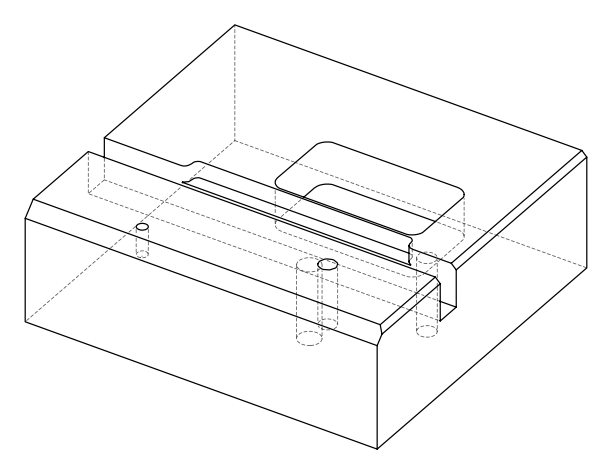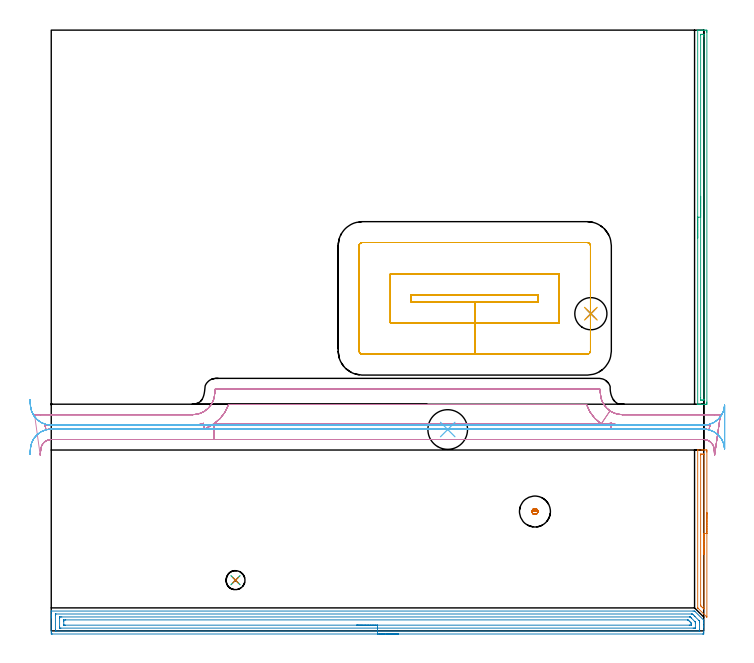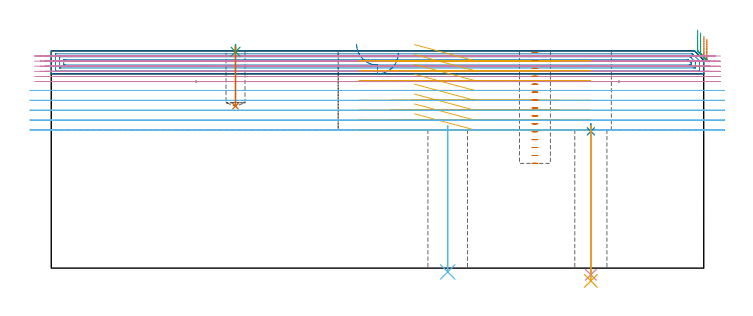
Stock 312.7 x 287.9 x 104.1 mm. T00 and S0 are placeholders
(PLAN: 13 operations, 8 tool changes, 52.7 min)
(1 AREA_MILL | FG_CHAMFER_SURFACE | UGT0205_001 | 1.42 min | 833 mm3)
(2 AREA_MILL_1 | FG_CHAMFER_SURFACE_1 | UGT0205_001 | 10.24 min | 18863 mm3)
(3 AREA_MILL_2 | FG_CHAMFER_SURFACE_2 | UGT0205_001 | 3.04 min | 1769 mm3)
(4 MILL_OPEN_POCKET | POCKET_OPEN | UGT0201_128 | Follow Part, ap 2.5, ae 75% | 16.87 min | 136138 mm3)
(5 MILL_RECTANGULAR_POCKET | POCKET_RECTANGULAR_STRAIGHT | UGT0201_094 | Follow Part, ap 5, ae 75% | 12.02 min | 360291 mm3)
(6 MILL_RECTANGULAR_SLOT | SLOT_RECTANGULAR | UGT0201_094 | Follow Part, ap 5, ae 75% | 7.21 min | 158911 mm3)
(7 MILL_BLIND_HOLE_FROM_SOLID_MATERIAL | STEP1POCKET | NXT0201_011 | Spiral | 0.8 min | 9309 mm3)
(8 SPOT_DRILL | STEP1HOLE | NXT0321_9005460120000 | 0.04 min | 2 mm3)
(9 SPOT_DRILL_1 | STEP1POCKET_1 | NXT0321_9005460120000 | 0.03 min | 19 mm3)
(10 DRILL_THROUGH_HOLE_INTO_CENTER | STEP1HOLE | NXT0301_065 | 0.29 min | 4661 mm3)
(11 DRILL_TO_ENLARGE_THROUGH_HOLE | STEP1HOLE | UGT0301_284 | 0.31 min | 7683 mm3)
(12 INDEXABLE_INSERT_DRILL_THROUGH_HOLE_FROM_SOLID | STEP1HOLE_1 | NXT0302_009 | 0.29 min | 18752 mm3)
(13 DRILL_BLIND_HOLE_INTO_CENTER | STEP1POCKET_1 | NXT0301_062 | 0.12 min | 1575 mm3)
(TOOL UGT0205_001 | Chamfer Mill 20 x 3 x 45 deg. | D20 FL50 Z2)
(TOOL UGT0201_128 | Carbide End Mill 10.0 | D10 FL15 Z4)
(TOOL UGT0201_094 | End mill 20 mm | D20 FL38 Z4)
(TOOL NXT0201_011 | ENDMILL 12mm [2P460-1200-NA 1630] | D12 FL38 Z6)
(TOOL NXT0321_9005460120000 | NC Spot Drill, 142deg, 12mm, Carbide, Uncoated | D12 PA142 FL30 Z2)
(TOOL NXT0301_065 | Carbide Drill 9.4mm [860.1-0940-075A1-MM 2214] | D9.4 PA140 FL98 Z2)
(TOOL UGT0301_284 | Twist Drill 15.4 mm | D15.4 PA118 FL120 Z2)
(TOOL NXT0302_009 | Index. Insert Drill 19mm [880-D1900L25-05] | D19 PA176 FL95 Z2)
(TOOL NXT0301_062 | Carbide Drill 9.1mm [860.1-0910-027A1-MM 2214] | D9.1 PA140 FL47 Z2)
(OP 1 AREA_MILL)
G17 G21 G94 G90
T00 M6
G54
G17 G0 G90 X314.2 Y56.65 S1061 M3
G43 Z114.1 H0
Z109.7
G94 G1 Y56.612 Z108.828 F250.
Y56.498 Z107.963
Y56.309 Z107.112
Y56.047 Z106.28
Y55.713 Z105.474
Y55.31 Z104.7
Y54.842 Z103.964
Y54.31 Z103.272
Y53.721 Z102.629
Y53.078 Z102.039
Y52.386 Z101.508
Y51.65 Z101.04
Y50.876 Z100.637
Y50.07 Z100.303
Y49.238 Z100.041
Y48.386 Z99.852
Y47.522 Z99.738
Y46.65 Z99.7
Y6.698
X314.193 Y6.619 Z99.705
X314.105 Y6.697 Z99.793
X314.002 Y6.797 Z99.896
X309.933 Y10.866 Z103.965
X309.8 Y10.999 Z104.092
X309.799 Y11.002
X309.8 Y11.136 Z104.1
Y86.603
X309.806 Y86.69 Z104.092
X309.992 Y86.7 Z103.906
X311.615 Z102.284
X312. Z101.896
X312.192 Z101.705
X312.881 Z101.017
X313.073 Z100.825
X313.761 Y86.695 Z100.132
X314.19 Y86.691 Z99.704
X314.194 Y86.595 Z99.702
X314.199 Y86.159 Z99.701
X314.2 Y85.716 Z99.7
Y46.65
X312.786 Z101.114
Y11.58
X312.782 Y10.791 Z101.118
X312.779 Y10.692 Z101.121
X312.767 Y10.494 Z101.133
X312.709 Y10.548 Z101.191
X312.559 Y10.692 Z101.341
X312. Y11.25 Z101.9
X311.671 Y11.58 Z102.229
X311.336 Y11.922 Z102.564
X311.241 Y12.021 Z102.659
X311.221 Y12.055 Z102.679
X311.219 Y12.076 Z102.681
X311.216 Y12.174 Z102.684
X311.214 Y12.372 Z102.686
Y12.468
Y84.288
X311.215 Y84.383 Z102.685
X311.219 Y84.581 Z102.681
X311.221 Y84.676 Z102.679
X311.23 Y84.69 Z102.67
X311.282 Y84.694 Z102.618
X311.372 Y84.697 Z102.528
X311.686 Y84.7 Z102.214
X312. Z101.9
X312.568 Y84.699 Z101.332
X312.709 Y84.694 Z101.191
X312.769 Y84.69 Z101.131
X312.779 Y84.681 Z101.121
X312.782 Y84.657 Z101.118
X312.784 Y84.598 Z101.116
X312.786 Y84.479 Z101.114
Y84.383
Y46.65
Y45.778 Z101.152
Y44.913 Z101.266
Y44.062 Z101.455
Y43.23 Z101.717
Y42.424 Z102.051
Y41.65 Z102.454
Y40.914 Z102.923
Y40.222 Z103.454
Y39.579 Z104.043
Y38.99 Z104.686
Y38.458 Z105.378
Y37.99 Z106.114
Y37.587 Z106.888
Y37.253 Z107.694
Y36.991 Z108.526
Y36.802 Z109.378
Y36.688 Z110.243
Y36.65 Z111.114
G0 Z114.1
M5
M2
(OP 2 AREA_MILL_1)
G17 G21 G94 G90
T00 M6
G54
G17 G0 G90 X166.35 Y-1.5 S1061 M3
G43 Z114.1 H0
Z103.1
G94 G1 X166.312 Z102.228 F250.
X166.198 Z101.364
X166.009 Z100.512
X165.747 Z99.68
X165.413 Z98.874
X165.01 Z98.1
X164.541 Z97.364
X164.01 Z96.672
X163.421 Z96.029
X162.778 Z95.44
X162.086 Z94.908
X161.35 Z94.44
X160.576 Z94.037
X159.77 Z93.703
X158.938 Z93.441
X158.086 Z93.252
X157.222 Z93.138
X156.35 Z93.1
X0.606 Y-1.499 Z93.101
X0.017 Y-1.493 Z93.104
X0.007 Y-1.491 Z93.106
X0.003 Y-0.905 Z93.693
X0. Y-0.299 Z94.298
Y6.229 Z100.823
Y6.801 Z101.398
Y7.121 Z101.717
Y7.693 Z102.289
Y8.013 Z102.608
Y9.073 Z103.673
X0.008 Y9.449 Z104.04
X0.01 Y9.497 Z104.088
X0.16 Y9.5 Z104.1
X307.631
X308.295 Y9.498 Z104.087
X308.387 Y9.412 Z104.007
X308.436 Y9.365 Z103.964
X312.618 Y5.182 Z99.781
X312.69 Y5.1 Z99.695
X312.7 Y5.018 Z99.616
Y4.892 Z99.491
Y4.194 Z98.793
Y3.554 Z98.149
Y2.343 Z96.94
Y1.771 Z96.365
Y-0.619 Z93.978
X312.698 Y-0.905 Z93.692
X312.693 Y-1.491 Z93.105
X312.683 Y-1.493 Z93.104
X312.094 Y-1.5 Z93.1
X156.35
Y-0.086 Z94.514
X2.318 Y-0.085 Z94.515
X2.173 Y-0.084 Z94.516
X2.076 Y-0.081 Z94.519
X2.009 Y-0.078 Z94.522
X2.007 Y-0.068 Z94.532
X2.004 Y-0.013 Z94.587
X2. Y0.378 Z94.978
Y7.512 Z102.112
X2.005 Y8.013 Z102.613
X2.008 Y8.061 Z102.661
X2.011 Y8.079 Z102.679
X2.318 Y8.086 Z102.686
X306.812 Y8.085 Z102.685
X306.958 Y8.083 Z102.683
X307.245 Y8.079 Z102.679
X307.325 Y8.013 Z102.613
X307.631 Y7.716 Z102.316
X308.229 Y7.121 Z101.721
X308.524 Y6.827 Z101.427
X310.309 Y5.04 Z99.64
X310.601 Y4.741 Z99.341
X310.672 Y4.667 Z99.267
X310.69 Y4.576 Z99.176
X310.693 Y4.446 Z99.046
X310.699 Y4.056 Z98.656
X310.7 Y0.488 Z95.088
X310.695 Y-0.013 Z94.587
X310.692 Y-0.061 Z94.539
X310.689 Y-0.079 Z94.521
X310.382 Y-0.086 Z94.514
X156.35
Y1.328 Z95.928
X4.619 Y1.329 Z95.929
X4.176 Y1.331 Z95.931
X4.03 Y1.333 Z95.933
X4.013 Y1.335 Z95.935
X4.008 Y1.383 Z95.983
X4.003 Y1.477 Z96.077
X4.001 Y1.594 Z96.194
X4. Y1.771 Z96.371
X4.001 Y6.229 Z100.829
X4.002 Y6.404 Z101.004
X4.01 Y6.581 Z101.181
X4.02 Y6.665 Z101.265
X4.066 Y6.667 Z101.267
X4.176 Y6.67 Z101.27
X4.627 Y6.671 Z101.271
X5.069 Y6.672 Z101.272
X305.994 Y6.671 Z101.271
X306.112 Y6.669 Z101.269
X306.189 Y6.665 Z101.265
X306.228 Y6.661 Z101.261
X306.253 Y6.638 Z101.238
X306.671 Y6.229 Z100.829
X306.739 Y6.162 Z100.762
X308.455 Y4.446 Z99.046
X308.524 Y4.377 Z98.977
X308.622 Y4.272 Z98.872
X308.669 Y4.22 Z98.82
X308.69 Y4.182 Z98.782
X308.693 Y4.083 Z98.683
X308.699 Y3.73 Z98.33
X308.7 Y3.554 Z98.154
X308.698 Y1.596 Z96.196
X308.69 Y1.419 Z96.019
X308.68 Y1.335 Z95.935
X308.634 Y1.333 Z95.933
X308.524 Y1.33 Z95.93
X308.074 Y1.329 Z95.929
X307.631 Y1.328 Z95.928
X156.35
Y2.743 Z97.343
X6.773
X6.035 Y2.744 Z97.344
X6.014 Y2.746 Z97.346
X6.009 Y2.748 Z97.348
X6.006 Y2.756 Z97.356
X6.002 Y2.806 Z97.406
X6.001 Y2.907 Z97.507
X6. Y3.11 Z97.71
Y4.407 Z99.007
X6.001 Y4.872 Z99.472
X6.003 Y5.086 Z99.686
X6.007 Y5.192 Z99.792
X6.01 Y5.241 Z99.841
X6.048 Y5.251 Z99.851
X6.854 Y5.257 Z99.857
X6.934
X304.954
X305.035 Y5.256 Z99.856
X305.135 Y5.253 Z99.853
X305.181 Y5.251 Z99.851
X305.358 Y5.081 Z99.681
X305.684 Y4.764 Z99.364
X305.846 Y4.605 Z99.205
X306.005 Y4.446 Z99.046
X306.164 Y4.286 Z98.886
X306.478 Y3.967 Z98.567
X306.684 Y3.756 Z98.356
X306.69 Y3.699 Z98.299
X306.699 Y3.594 Z98.194
X306.7 Y3.554 Z98.154
X306.699 Y3.128 Z97.728
X306.697 Y2.914 Z97.514
X306.693 Y2.808 Z97.408
X306.69 Y2.759 Z97.359
X306.652 Y2.749 Z97.349
X305.846 Y2.743 Z97.343
X305.766
X156.35
X155.478 Z97.381
X154.613 Z97.495
X153.762 Z97.683
X152.93 Z97.946
X152.124 Z98.28
X151.35 Z98.682
X150.614 Z99.151
X149.922 Z99.682
X149.279 Z100.272
X148.69 Z100.915
X148.158 Z101.607
X147.69 Z102.343
X147.287 Z103.116
X146.953 Z103.922
X146.691 Z104.754
X146.502 Z105.606
X146.388 Z106.471
X146.35 Z107.343
G0 Z114.1
M5
M2
(OP 3 AREA_MILL_2)
G17 G21 G94 G90
T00 M6
G54
G17 G0 G90 X309.8 Y188.25 S1061 M3
G43 Z114.1 H0
G94 G1 Y188.288 Z113.228 F250.
Y188.402 Z112.363
Y188.591 Z111.512
Y188.853 Z110.68
Y189.187 Z109.874
Y189.59 Z109.1
Y190.058 Z108.364
Y190.59 Z107.672
Y191.179 Z107.029
Y191.822 Z106.44
Y192.514 Z105.908
Y193.25 Z105.44
Y194.024 Z105.037
Y194.83 Z104.703
Y195.662 Z104.441
Y196.513 Z104.252
Y197.378 Z104.138
Y198.25 Z104.1
Y287.765
X309.806 Y287.89 Z104.093
X310.067 Y287.9 Z103.832
X310.775 Z103.125
X311.464 Z102.435
X312. Z101.896
X312.268 Z101.629
X312.881 Z101.016
X313.148 Z100.749
X313.761 Y287.895 Z100.133
X314.19 Y287.891 Z99.704
X314.194 Y287.757 Z99.702
X314.199 Y287.319 Z99.701
X314.2 Y286.875 Z99.7
Y109.628
X314.199 Y109.181 Z99.701
X314.194 Y108.743 Z99.702
X314.19 Y108.609 Z99.705
X313.761 Y108.6 Z100.133
X313.148 Z100.749
X312.881 Z101.016
X312.268 Z101.629
X312. Z101.896
X311.464 Z102.435
X310.775 Z103.125
X310.066 Y108.601 Z103.833
X309.806 Y108.61 Z104.093
X309.8 Y108.735 Z104.1
Y198.25
X311.214 Z102.686
X311.215 Y285.538 Z102.685
X311.216 Y285.736 Z102.684
X311.219 Y285.835 Z102.681
X311.221 Y285.877 Z102.679
X311.284 Y285.89 Z102.616
X311.644 Y285.897 Z102.256
X312. Y285.899 Z101.9
X312.525 Y285.897 Z101.375
X312.699 Y285.89 Z101.201
X312.779 Y285.883 Z101.121
X312.784 Y285.635 Z101.116
X312.785 Y285.538 Z101.115
X312.786 Y284.743 Z101.114
X312.785 Y110.962 Z101.115
X312.784 Y110.763 Z101.116
X312.781 Y110.665 Z101.119
X312.779 Y110.623 Z101.121
X312.715 Y110.61 Z101.185
X312.356 Y110.603 Z101.544
X312. Y110.601 Z101.9
X311.475 Y110.603 Z102.425
X311.301 Y110.61 Z102.599
X311.221 Y110.617 Z102.679
X311.216 Y110.865 Z102.684
X311.215 Y110.962 Z102.685
X311.214 Y111.757 Z102.686
Y198.25
Y199.122 Z102.724
Y199.986 Z102.838
Y200.838 Z103.026
Y201.67 Z103.289
Y202.476 Z103.623
Y203.25 Z104.025
Y203.986 Z104.494
Y204.678 Z105.025
Y205.321 Z105.615
Y205.91 Z106.258
Y206.441 Z106.95
Y206.91 Z107.686
Y207.313 Z108.46
Y207.647 Z109.266
Y207.909 Z110.098
Y208.098 Z110.949
Y208.212 Z111.814
Y208.25 Z112.686
G0 Z114.1
M5
M2
(OP 4 MILL_OPEN_POCKET)
G17 G21 G94 G90
T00 M6
G54
G17 G0 G90 X320.7 Y103.6 S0 M3
G43 Z114.1 H0
Z101.65
G94 G1 X317.7 F250.
X273.7 F500.
G2 X267.768 Y105.415 R10.6
G1 X263.57 Y99.2
G2 X256.521 Y108.5 R18.1
G1 X84.979
G2 X77.93 Y99.2 R18.1
G1 X73.6 Y96.7
X0.
G3 X-2.658 Y96.34 R10.
X-3.076 Y98.6 R5.
G1 X67.8
G3 X72.937 Y99.47 R15.6
X73.6 Y96.7 R5.
G1 X77.93 Y99.2
X263.57
X268.563 Y99.47
G3 X273.7 Y98.6 R15.6
G1 X315.776
G3 X315.358 Y96.34 R5.
X312.7 Y96.7 R10.
G1 X267.9
G3 X268.563 Y99.47 R5.
G1 X263.57 Y99.2
X267.768 Y105.415
G2 X263.1 Y114.2 R10.6
G1 Y115.4
G3 X262.5 Y116. R0.6
G1 X79.
G3 X78.4 Y115.4 R0.6
G1 Y114.2
G2 X67.8 Y103.6 R10.6
G1 X-5.
X-8. F250.
X-5.298 Y84.265
X-4.97 Y87.247
G2 X0. Y91.7 R5. F500.
G1 X312.7
G2 X317.427 Y88.329 R5.
G1 X318.405 Y85.493 F250.
G0 Z114.1
X-5.298 Y84.265
Z99.2
G1 X-4.97 Y87.247
G2 X0. Y91.7 R5. F500.
G1 X77.93
Y99.2
X263.57
X268.563 Y99.47
G3 X273.7 Y98.6 R15.6
G1 X315.776
G3 X315.358 Y96.34 R5.
X312.7 Y96.7 R10.
G1 X267.9
G3 X268.563 Y99.47 R5.
G1 X263.57 Y99.2
G2 X256.521 Y108.5 R18.1
G1 X84.979
G2 X77.93 Y99.2 R18.1
G1 X73.6 Y96.7
X0.
G3 X-2.658 Y96.34 R10.
X-3.076 Y98.6 R5.
G1 X67.8
G3 X72.937 Y99.47 R15.6
X73.6 Y96.7 R5.
G1 X77.93 Y99.2
Y91.7
X312.7
G2 X317.69 Y87.016 R5.
G1 X317.88 Y84.022 F250.
X320.7 Y103.6
X317.7
X273.7 F500.
G2 X263.1 Y114.2 R10.6
G1 Y115.4
G3 X262.5 Y116. R0.6
G1 X79.
G3 X78.4 Y115.4 R0.6
G1 Y114.2
G2 X67.8 Y103.6 R10.6
G1 X-5.
X-8. F250.
G0 X-5.298 Y84.265 Z96.75
G1 X-4.97 Y87.247
G2 X0. Y91.7 R5. F500.
G1 X77.93
Y99.2
X263.57
X268.563 Y99.47
G3 X273.7 Y98.6 R15.6
G1 X315.776
G3 X315.358 Y96.34 R5.
X312.7 Y96.7 R10.
G1 X267.9
G3 X268.563 Y99.47 R5.
G1 X263.57 Y99.2
G2 X256.521 Y108.5 R18.1
G1 X84.979
G2 X77.93 Y99.2 R18.1
G1 X73.6 Y96.7
X0.
G3 X-2.658 Y96.34 R10.
X-3.076 Y98.6 R5.
G1 X67.8
G3 X72.937 Y99.47 R15.6
X73.6 Y96.7 R5.
G1 X77.93 Y99.2
Y91.7
X312.7
G2 X317.69 Y87.016 R5.
G1 X317.88 Y84.022 F250.
X320.7 Y103.6
X317.7
X273.7 F500.
G2 X263.1 Y114.2 R10.6
G1 Y115.4
G3 X262.5 Y116. R0.6
G1 X79.
G3 X78.4 Y115.4 R0.6
G1 Y114.2
G2 X67.8 Y103.6 R10.6
G1 X-5.
X-8. F250.
G0 X-5.298 Y84.265 Z94.3
G1 X-4.97 Y87.247
G2 X0. Y91.7 R5. F500.
G1 X77.93
Y99.2
X263.57
X268.563 Y99.47
G3 X273.7 Y98.6 R15.6
G1 X315.776
G3 X315.358 Y96.34 R5.
X312.7 Y96.7 R10.
G1 X267.9
G3 X268.563 Y99.47 R5.
G1 X263.57 Y99.2
G2 X256.521 Y108.5 R18.1
G1 X84.979
G2 X77.93 Y99.2 R18.1
G1 X73.6 Y96.7
X0.
G3 X-2.658 Y96.34 R10.
X-3.076 Y98.6 R5.
G1 X67.8
G3 X72.937 Y99.47 R15.6
X73.6 Y96.7 R5.
G1 X77.93 Y99.2
Y91.7
X312.7
G2 X317.69 Y87.016 R5.
G1 X317.88 Y84.022 F250.
X320.7 Y103.6
X317.7
X273.7 F500.
G2 X263.1 Y114.2 R10.6
G1 Y115.4
G3 X262.5 Y116. R0.6
G1 X79.
G3 X78.4 Y115.4 R0.6
G1 Y114.2
G2 X67.8 Y103.6 R10.6
G1 X-5.
X-8. F250.
G0 X-5.298 Y84.265 Z91.85
G1 X-4.97 Y87.247
G2 X0. Y91.7 R5. F500.
G1 X77.93
Y99.2
X263.57
X268.563 Y99.47
G3 X273.7 Y98.6 R15.6
G1 X315.776
G3 X315.358 Y96.34 R5.
X312.7 Y96.7 R10.
G1 X267.9
G3 X268.563 Y99.47 R5.
G1 X263.57 Y99.2
G2 X256.521 Y108.5 R18.1
G1 X84.979
G2 X77.93 Y99.2 R18.1
G1 X73.6 Y96.7
X0.
G3 X-2.658 Y96.34 R10.
X-3.076 Y98.6 R5.
G1 X67.8
G3 X72.937 Y99.47 R15.6
X73.6 Y96.7 R5.
G1 X77.93 Y99.2
Y91.7
X312.7
G2 X317.69 Y87.016 R5.
G1 X317.88 Y84.022 F250.
X320.7 Y103.6
X317.7
X273.7 F500.
G2 X263.1 Y114.2 R10.6
G1 Y115.4
G3 X262.5 Y116. R0.6
G1 X79.
G3 X78.4 Y115.4 R0.6
G1 Y114.2
G2 X67.8 Y103.6 R10.6
G1 X-5.
X-8. F250.
G0 X-5.298 Y84.265 Z89.4
G1 X-4.97 Y87.247
G2 X0. Y91.7 R5. F500.
G1 X77.93
Y99.2
X263.57
X268.563 Y99.47
G3 X273.7 Y98.6 R15.6
G1 X315.776
G3 X315.358 Y96.34 R5.
X312.7 Y96.7 R10.
G1 X267.9
G3 X268.563 Y99.47 R5.
G1 X263.57 Y99.2
G2 X256.521 Y108.5 R18.1
G1 X84.979
G2 X77.93 Y99.2 R18.1
G1 X73.6 Y96.7
X0.
G3 X-2.658 Y96.34 R10.
X-3.076 Y98.6 R5.
G1 X67.8
G3 X72.937 Y99.47 R15.6
X73.6 Y96.7 R5.
G1 X77.93 Y99.2
Y91.7
X312.7
G2 X317.69 Y87.016 R5.
G1 X317.88 Y84.022 F250.
X320.7 Y103.6
X317.7
X273.7 F500.
G2 X263.1 Y114.2 R10.6
G1 Y115.4
G3 X262.5 Y116. R0.6
G1 X79.
G3 X78.4 Y115.4 R0.6
G1 Y114.2
G2 X67.8 Y103.6 R10.6
G1 X-5.
X-8. F250.
G0 Z114.1
M5
M2
(OP 5 MILL_RECTANGULAR_POCKET)
G17 G21 G94 G90
T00 M6
G54
G17 G0 G90 X174.073 Y157.6 S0 M3
G43 Z114.1 H0
Z107.1
G94 G1 X202.95 Z99.362 F250.
X233.4 F500.
Y161.1
X172.5
Y157.6
X202.95
Y147.6
X243.4
Y171.1
X162.5
Y147.6
X202.95
Y132.6
X256.8
G3 X258.4 Y134.2 R1.6
G1 Y184.5
G3 X256.8 Y186.1 R1.6
G1 X149.1
G3 X147.5 Y184.5 R1.6
G1 Y134.2
G3 X149.1 Y132.6 R1.6
G1 X202.95
X203.95
G0 X174.073 Y157.6 Z102.362
G1 X202.95 Z94.625 F250.
X233.4 F500.
Y161.1
X172.5
Y157.6
X202.95
Y147.6
X243.4
Y171.1
X162.5
Y147.6
X202.95
Y132.6
X256.8
G3 X258.4 Y134.2 R1.6
G1 Y184.5
G3 X256.8 Y186.1 R1.6
G1 X149.1
G3 X147.5 Y184.5 R1.6
G1 Y134.2
G3 X149.1 Y132.6 R1.6
G1 X202.95
X203.95
G0 X174.073 Y157.6 Z97.625
G1 X202.95 Z89.887 F250.
X233.4 F500.
Y161.1
X172.5
Y157.6
X202.95
Y147.6
X243.4
Y171.1
X162.5
Y147.6
X202.95
Y132.6
X256.8
G3 X258.4 Y134.2 R1.6
G1 Y184.5
G3 X256.8 Y186.1 R1.6
G1 X149.1
G3 X147.5 Y184.5 R1.6
G1 Y134.2
G3 X149.1 Y132.6 R1.6
G1 X202.95
X203.95
G0 X174.073 Y157.6 Z92.887
G1 X202.95 Z85.15 F250.
X233.4 F500.
Y161.1
X172.5
Y157.6
X202.95
Y147.6
X243.4
Y171.1
X162.5
Y147.6
X202.95
Y132.6
X256.8
G3 X258.4 Y134.2 R1.6
G1 Y184.5
G3 X256.8 Y186.1 R1.6
G1 X149.1
G3 X147.5 Y184.5 R1.6
G1 Y134.2
G3 X149.1 Y132.6 R1.6
G1 X202.95
X203.95
G0 X174.073 Y157.6 Z88.15
G1 X202.95 Z80.412 F250.
X233.4 F500.
Y161.1
X172.5
Y157.6
X202.95
Y147.6
X243.4
Y171.1
X162.5
Y147.6
X202.95
Y132.6
X256.8
G3 X258.4 Y134.2 R1.6
G1 Y184.5
G3 X256.8 Y186.1 R1.6
G1 X149.1
G3 X147.5 Y184.5 R1.6
G1 Y134.2
G3 X149.1 Y132.6 R1.6
G1 X202.95
X203.95
G0 X174.073 Y157.6 Z83.412
G1 X202.95 Z75.675 F250.
X233.4 F500.
Y161.1
X172.5
Y157.6
X202.95
Y147.6
X243.4
Y171.1
X162.5
Y147.6
X202.95
Y132.6
X256.8
G3 X258.4 Y134.2 R1.6
G1 Y184.5
G3 X256.8 Y186.1 R1.6
G1 X149.1
G3 X147.5 Y184.5 R1.6
G1 Y134.2
G3 X149.1 Y132.6 R1.6
G1 X202.95
X203.95
G0 X174.073 Y157.6 Z78.675
G1 X202.95 Z70.937 F250.
X233.4 F500.
Y161.1
X172.5
Y157.6
X202.95
Y147.6
X243.4
Y171.1
X162.5
Y147.6
X202.95
Y132.6
X256.8
G3 X258.4 Y134.2 R1.6
G1 Y184.5
G3 X256.8 Y186.1 R1.6
G1 X149.1
G3 X147.5 Y184.5 R1.6
G1 Y134.2
G3 X149.1 Y132.6 R1.6
G1 X202.95
X203.95
G0 X174.073 Y157.6 Z73.937
G1 X202.95 Z66.2 F250.
X233.4 F500.
Y161.1
X172.5
Y157.6
X202.95
Y147.6
X243.4
Y171.1
X162.5
Y147.6
X202.95
Y132.6
X256.8
G3 X258.4 Y134.2 R1.6
G1 Y184.5
G3 X256.8 Y186.1 R1.6
G1 X149.1
G3 X147.5 Y184.5 R1.6
G1 Y134.2
G3 X149.1 Y132.6 R1.6
G1 X202.95
X203.95
G0 Z114.1
M5
M2
(OP 6 MILL_RECTANGULAR_SLOT)
G17 G21 G94 G90
T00 M6
G54
G17 G0 G90 X-10.202 Y84.483 S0 M3
G43 Z114.1 H0
Z85.15
G94 G1 X-9.97 Y87.474 F250.
G2 X0. Y96.7 R10. F500.
G1 X312.7
G2 X322.69 Y87.147 R10.
G1 X322.7
Y108.153
X322.69
G2 X312.7 Y98.6 R10.
G1 X0.
G2 X-9.97 Y107.826 R10.
G1 X-10.202 Y110.817 F250.
G0 Y84.483 Z80.412
G1 X-9.97 Y87.474
G2 X0. Y96.7 R10. F500.
G1 X312.7
G2 X322.69 Y87.147 R10.
G1 X322.7
Y108.153
X322.69
G2 X312.7 Y98.6 R10.
G1 X0.
G2 X-9.97 Y107.826 R10.
G1 X-10.202 Y110.817 F250.
G0 Y84.483 Z75.675
G1 X-9.97 Y87.474
G2 X0. Y96.7 R10. F500.
G1 X312.7
G2 X322.69 Y87.147 R10.
G1 X322.7
Y108.153
X322.69
G2 X312.7 Y98.6 R10.
G1 X0.
G2 X-9.97 Y107.826 R10.
G1 X-10.202 Y110.817 F250.
G0 Y84.483 Z70.937
G1 X-9.97 Y87.474
G2 X0. Y96.7 R10. F500.
G1 X312.7
G2 X322.69 Y87.147 R10.
G1 X322.7
Y108.153
X322.69
G2 X312.7 Y98.6 R10.
G1 X0.
G2 X-9.97 Y107.826 R10.
G1 X-10.202 Y110.817 F250.
G0 Y84.483 Z66.2
G1 X-9.97 Y87.474
G2 X0. Y96.7 R10. F500.
G1 X312.7
G2 X322.69 Y87.147 R10.
G1 X322.7
Y108.153
X322.69
G2 X312.7 Y98.6 R10.
G1 X0.
G2 X-9.97 Y107.826 R10.
G1 X-10.202 Y110.817 F250.
G0 Z114.1
M5
M2
(OP 7 MILL_BLIND_HOLE_FROM_SOLID_MATERIAL)
G17 G21 G94 G90
T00 M6
G54
G17 G0 G90 X231.8 Y57.2 S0 M3
G43 Z114.1 H1
Z103.307
G94 G3 X232.5 Y57.9 R0.7 F250.
X231.8 Y58.6 R0.7
X230.4 Y57.2 R1.4
X231.8 Y58.6 R-1.4
X231.1 Y57.9 R0.7
X231.8 Y57.2 R0.7
G0 Z99.513
G3 X232.5 Y57.9 R0.7
X231.8 Y58.6 R0.7
X230.4 Y57.2 R1.4
X231.8 Y58.6 R-1.4
X231.1 Y57.9 R0.7
X231.8 Y57.2 R0.7
G0 Z95.72
G3 X232.5 Y57.9 R0.7
X231.8 Y58.6 R0.7
X230.4 Y57.2 R1.4
X231.8 Y58.6 R-1.4
X231.1 Y57.9 R0.7
X231.8 Y57.2 R0.7
G0 Z91.927
G3 X232.5 Y57.9 R0.7
X231.8 Y58.6 R0.7
X230.4 Y57.2 R1.4
X231.8 Y58.6 R-1.4
X231.1 Y57.9 R0.7
X231.8 Y57.2 R0.7
G0 Z88.133
G3 X232.5 Y57.9 R0.7
X231.8 Y58.6 R0.7
X230.4 Y57.2 R1.4
X231.8 Y58.6 R-1.4
X231.1 Y57.9 R0.7
X231.8 Y57.2 R0.7
G0 Z84.34
G3 X232.5 Y57.9 R0.7
X231.8 Y58.6 R0.7
X230.4 Y57.2 R1.4
X231.8 Y58.6 R-1.4
X231.1 Y57.9 R0.7
X231.8 Y57.2 R0.7
G0 Z80.547
G3 X232.5 Y57.9 R0.7
X231.8 Y58.6 R0.7
X230.4 Y57.2 R1.4
X231.8 Y58.6 R-1.4
X231.1 Y57.9 R0.7
X231.8 Y57.2 R0.7
G0 Z76.753
G3 X232.5 Y57.9 R0.7
X231.8 Y58.6 R0.7
X230.4 Y57.2 R1.4
X231.8 Y58.6 R-1.4
X231.1 Y57.9 R0.7
X231.8 Y57.2 R0.7
G0 Z72.96
G3 X232.5 Y57.9 R0.7
X231.8 Y58.6 R0.7
X230.4 Y57.2 R1.4
X231.8 Y58.6 R-1.4
X231.1 Y57.9 R0.7
X231.8 Y57.2 R0.7
G0 Z69.167
G3 X232.5 Y57.9 R0.7
X231.8 Y58.6 R0.7
X230.4 Y57.2 R1.4
X231.8 Y58.6 R-1.4
X231.1 Y57.9 R0.7
X231.8 Y57.2 R0.7
G0 Z65.373
G3 X232.5 Y57.9 R0.7
X231.8 Y58.6 R0.7
X230.4 Y57.2 R1.4
X231.8 Y58.6 R-1.4
X231.1 Y57.9 R0.7
X231.8 Y57.2 R0.7
G0 Z61.58
G3 X232.5 Y57.9 R0.7
X231.8 Y58.6 R0.7
X230.4 Y57.2 R1.4
X231.8 Y58.6 R-1.4
X231.1 Y57.9 R0.7
X231.8 Y57.2 R0.7
G0 Z57.787
G3 X232.5 Y57.9 R0.7
X231.8 Y58.6 R0.7
X230.4 Y57.2 R1.4
X231.8 Y58.6 R-1.4
X231.1 Y57.9 R0.7
X231.8 Y57.2 R0.7
G0 Z53.993
G3 X232.5 Y57.9 R0.7
X231.8 Y58.6 R0.7
X230.4 Y57.2 R1.4
X231.8 Y58.6 R-1.4
X231.1 Y57.9 R0.7
X231.8 Y57.2 R0.7
G0 Z50.2
G3 X232.5 Y57.9 R0.7
X231.8 Y58.6 R0.7
X230.4 Y57.2 R1.4
X231.8 Y58.6 R-1.4
X231.1 Y57.9 R0.7
X231.8 Y57.2 R0.7
G0 Z114.1
M5
M2
(OP 8 SPOT_DRILL)
G17 G21 G94 G90
T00 M6
G54
G17 G0 G90 X258.6 Y152. S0 M3
G43 Z114.1 H0
G94 G81 G98 Z65.537 F250. R69.2
G80
M5
M2
(OP 9 SPOT_DRILL_1)
G17 G21 G94 G90
T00 M6
G54
G17 G0 G90 X88.3 Y24.3 S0 M3
G43 Z114.1 H0
G94 G81 G98 Z103.708 F250. R107.1
G80
M5
M2
(OP 10 DRILL_THROUGH_HOLE_INTO_CENTER)
G17 G21 G94 G90
T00 M6
G54
G17 G0 G90 X258.6 Y152. S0 M3
G43 Z114.1 H1
G94 G73 G98 Z-3.211 F250. Q8.676 R68.2
G80
M5
M2
(OP 11 DRILL_TO_ENLARGE_THROUGH_HOLE)
G17 G21 G94 G90
T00 M6
G54
G17 G0 G90 X258.6 Y152. S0 M3
G43 Z114.1 H0
G94 G73 G98 Z-6.127 F250. Q14.465 R68.2
G80
M5
M2
(OP 12 INDEXABLE_INSERT_DRILL_THROUGH_HOLE_FROM_SOLID)
G17 G21 G94 G90
T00 M6
G54
G17 G0 G90 X190. Y96.5 S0 M3
G43 Z114.1 H1
G94 G81 G98 Z-1.832 F250. R68.2
G80
M5
M2
(OP 13 DRILL_BLIND_HOLE_INTO_CENTER)
G17 G21 G94 G90
T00 M6
G54
G17 G0 G90 X88.3 Y24.3 S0 M3
G43 Z114.1 H1
G94 G81 G98 Z77.6 F250. R106.1
G80
M5
M2
